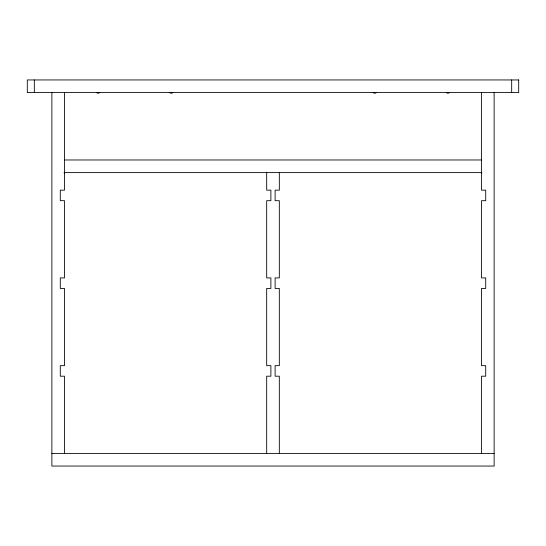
<?xml version="1.0" encoding="UTF-8"?>
<svg xmlns="http://www.w3.org/2000/svg" width="546" height="546" viewBox="0 0 546 546"><rect width="100%" height="100%" fill="white"/><g stroke="black" fill="none" stroke-linecap="round" stroke-linejoin="round"><path stroke-width="0.82" d="M64.503 159.978L481.497 159.978M64.203 172.611L481.797 172.611M64.114 172.823L64.503 172.823M481.497 172.823L481.886 172.823M51.87 453.412L494.13 453.412M511.677 79.948L511.677 92.588M494.13 92.588L494.13 466.052L51.87 466.052L51.87 92.588M481.497 92.588L481.497 190.165L485.708 190.165L485.708 200.696L481.497 200.696L481.497 277.914L485.708 277.914L485.708 288.445L481.497 288.445L481.497 365.663L485.708 365.663L485.708 376.194L481.497 376.194L481.497 453.412M279.32 172.222L279.32 190.165L275.109 190.165L275.109 200.696L279.32 200.696L279.32 277.914L275.109 277.914L275.109 288.445L279.32 288.445L279.32 365.663L275.109 365.663L275.109 376.194L279.32 376.194L279.32 453.487M266.68 172.29L266.68 190.165L270.891 190.165L270.891 200.696L266.68 200.696L266.68 277.914L270.891 277.914L270.891 288.445L266.68 288.445L266.68 365.663L270.891 365.663L270.891 376.194L266.68 376.194L266.68 453.487M266.468 172.222L266.468 172.611M64.503 92.588L64.503 190.165L60.292 190.165L60.292 200.696L64.503 200.696L64.503 277.914L60.292 277.914L60.292 288.445L64.503 288.445L64.503 365.663L60.292 365.663L60.292 376.194L64.503 376.194L64.503 453.412M34.323 79.948L34.323 92.588M449.419 92.588A2.143 2.143 0 0 1 446.396 92.588M172.836 92.588A2.143 2.143 0 0 1 169.806 92.588M376.194 92.588A2.143 2.143 0 0 1 373.164 92.588M99.604 92.588A2.143 2.143 0 0 1 96.581 92.588M518.7 79.948L27.3 79.948L27.3 92.588L518.7 92.588L518.7 79.948"/></g></svg>
